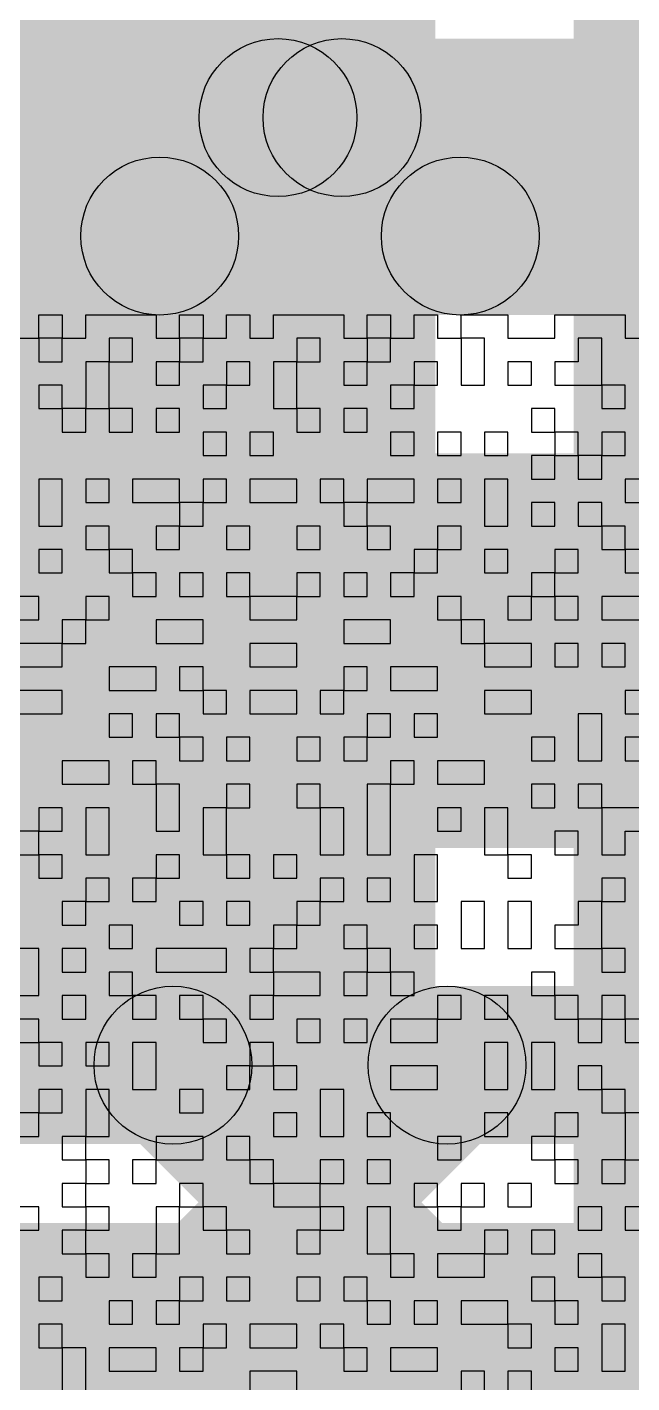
# Model space of a CAD drawing. Header units: millimetres. Extents: x 3.07 to 5.81, y 1.29 to 3.84.
# Drawn here: x 4.3273 to 4.358, y 1.7869 to 1.8556 of the extents above; entities that cross this region are included whole.
import ezdxf

# ---------------------------------------------------------------- set-up
doc = ezdxf.new("R2010")
doc.units = ezdxf.units.MM
doc.header["$MEASUREMENT"] = 0
for name, color, linetype in [('BottomLayer', 5, 'Continuous'), ('TopLayer', 1, 'Continuous'), ('TopOverlay', 2, 'Continuous')]:
    doc.layers.add(name, color=color, linetype=linetype)

msp = doc.modelspace()

# ---------------------------------------------------------------- hatches: boundary and pattern name
at = {"layer": 'BottomLayer'}
for points in [[(4.355, 1.742), (4.408, 1.742), (4.408, 3.229), (4.355, 3.229)], [(4.283, 1.803), (4.348, 1.803), (4.348, 3.181), (4.283, 3.181)], [(3.761, 1.742), (4.404, 1.742), (4.404, 1.795), (3.761, 1.795)]]:
    msp.add_hatch(color=5, dxfattribs=at).paths.add_polyline_path(points)
at = {"layer": 'TopLayer'}
for points in [[(4.22, 1.847), (4.22, 1.855), (4.369, 1.855), (4.369, 1.847)], [(4.336845, 1.842172), (4.331188, 1.847828), (4.337188, 1.853828), (4.342845, 1.848172)], [(4.340429, 1.848172), (4.346086, 1.853828), (4.352086, 1.847828), (4.346429, 1.842172)], [(4.253, 1.841), (4.253, 1.849), (4.794, 1.849), (4.794, 1.841)], [(4.253, 1.814), (4.253, 1.834), (4.795, 1.834), (4.795, 1.814)], [(4.253, 1.799), (4.253, 1.807), (4.795, 1.807), (4.795, 1.799)], [(4.241828, 1.690586), (4.236172, 1.696243), (4.345757, 1.805828), (4.351414, 1.800172)], [(4.241828, 1.662302), (4.236172, 1.667959), (4.374041, 1.805828), (4.379698, 1.800172)], [(4.303576, 1.800172), (4.309233, 1.805828), (4.739233, 1.375828), (4.733576, 1.370172)], [(4.33186, 1.800172), (4.337517, 1.805828), (4.767517, 1.375828), (4.76186, 1.370172)]]:
    msp.add_hatch(color=1, dxfattribs=at).paths.add_polyline_path(points)
h = msp.add_hatch(color=1, dxfattribs=at)
edge = h.paths.add_edge_path()
edge.add_arc((4.340017, 1.851), 0.004, 0, 360)
h = msp.add_hatch(color=1, dxfattribs=at)
edge = h.paths.add_edge_path()
edge.add_arc((4.343257, 1.851), 0.004, 0, 360)
h = msp.add_hatch(color=1, dxfattribs=at)
edge = h.paths.add_edge_path()
edge.add_arc((4.334017, 1.845), 0.004, 0, 360)
h = msp.add_hatch(color=1, dxfattribs=at)
edge = h.paths.add_edge_path()
edge.add_arc((4.349257, 1.845), 0.004, 0, 360)
h = msp.add_hatch(color=1, dxfattribs=at)
edge = h.paths.add_edge_path()
edge.add_arc((4.334689, 1.803), 0.004, 0, 360)
h = msp.add_hatch(color=1, dxfattribs=at)
edge = h.paths.add_edge_path()
edge.add_arc((4.348585, 1.803), 0.004, 0, 360)

# ---------------------------------------------------------------- linework, layer by layer
for centre in [(4.340017, 1.851), (4.343257, 1.851), (4.334017, 1.845), (4.349257, 1.845), (4.334689, 1.803), (4.348585, 1.803)]:
    msp.add_circle(centre, 0.004, dxfattribs=at)
at = {"layer": 'TopOverlay'}
for p, q in [((4.327889, 1.839824), (4.327889, 1.841014)), ((4.327889, 1.841014), (4.329078, 1.841014)), ((4.329078, 1.841014), (4.329078, 1.839824)), ((4.330267, 1.839824), (4.330267, 1.841014)), ((4.330267, 1.841014), (4.333835, 1.841014)), ((4.333835, 1.841014), (4.333835, 1.839824)), ((4.335024, 1.839824), (4.335024, 1.841014)), ((4.335024, 1.841014), (4.336214, 1.841014)), ((4.336214, 1.841014), (4.336214, 1.839824)), ((4.337403, 1.839824), (4.337403, 1.841014)), ((4.337403, 1.841014), (4.338592, 1.841014)), ((4.338592, 1.841014), (4.338592, 1.839824)), ((4.339781, 1.839824), (4.339781, 1.841014)), ((4.339781, 1.841014), (4.343349, 1.841014)), ((4.343349, 1.841014), (4.343349, 1.839824)), ((4.344538, 1.839824), (4.344538, 1.841014)), ((4.344538, 1.841014), (4.345728, 1.841014)), ((4.345728, 1.841014), (4.345728, 1.839824)), ((4.346917, 1.839824), (4.346917, 1.841014)), ((4.346917, 1.841014), (4.348106, 1.841014)), ((4.348106, 1.841014), (4.348106, 1.839824)), ((4.349296, 1.839824), (4.349296, 1.841014)), ((4.349296, 1.841014), (4.351674, 1.841014)), ((4.351674, 1.841014), (4.351674, 1.839824)), ((4.354052, 1.839824), (4.354052, 1.841014)), ((4.354052, 1.841014), (4.35762, 1.841014)), ((4.35762, 1.841014), (4.35762, 1.839824)), ((4.3267, 1.839824), (4.327889, 1.839824)), ((4.327889, 1.839824), (4.327889, 1.838635)), ((4.329078, 1.839824), (4.327889, 1.839824)), ((4.329078, 1.838635), (4.329078, 1.839824)), ((4.329078, 1.839824), (4.330267, 1.839824)), ((4.332646, 1.839824), (4.331457, 1.839824)), ((4.331457, 1.839824), (4.331457, 1.838635)), ((4.332646, 1.838635), (4.332646, 1.839824)), ((4.333835, 1.839824), (4.335024, 1.839824)), ((4.335024, 1.839824), (4.335024, 1.838635)), ((4.336214, 1.839824), (4.335024, 1.839824)), ((4.336214, 1.838635), (4.336214, 1.839824)), ((4.336214, 1.839824), (4.337403, 1.839824)), ((4.338592, 1.839824), (4.339781, 1.839824)), ((4.34216, 1.839824), (4.340971, 1.839824)), ((4.340971, 1.839824), (4.340971, 1.838635)), ((4.34216, 1.838635), (4.34216, 1.839824)), ((4.343349, 1.839824), (4.344538, 1.839824)), ((4.344538, 1.839824), (4.344538, 1.838635)), ((4.345728, 1.839824), (4.344538, 1.839824)), ((4.345728, 1.838635), (4.345728, 1.839824)), ((4.345728, 1.839824), (4.346917, 1.839824)), ((4.348106, 1.839824), (4.349296, 1.839824)), ((4.349296, 1.839824), (4.349296, 1.838635)), ((4.350485, 1.839824), (4.349296, 1.839824)), ((4.350485, 1.838635), (4.350485, 1.839824)), ((4.351674, 1.839824), (4.354052, 1.839824)), ((4.356431, 1.839824), (4.355242, 1.839824)), ((4.355242, 1.839824), (4.355242, 1.838635)), ((4.356431, 1.838635), (4.356431, 1.839824)), ((4.35762, 1.839824), (4.359999, 1.839824)), ((4.327889, 1.838635), (4.329078, 1.838635)), ((4.331457, 1.838635), (4.330267, 1.838635)), ((4.330267, 1.838635), (4.330267, 1.837446)), ((4.331457, 1.838635), (4.332646, 1.838635)), ((4.331457, 1.837446), (4.331457, 1.838635)), ((4.335024, 1.838635), (4.333835, 1.838635)), ((4.333835, 1.838635), (4.333835, 1.837446)), ((4.335024, 1.838635), (4.336214, 1.838635)), ((4.335024, 1.837446), (4.335024, 1.838635)), ((4.338592, 1.838635), (4.337403, 1.838635)), ((4.337403, 1.838635), (4.337403, 1.837446)), ((4.338592, 1.837446), (4.338592, 1.838635)), ((4.340971, 1.838635), (4.339781, 1.838635)), ((4.339781, 1.838635), (4.339781, 1.837446)), ((4.340971, 1.838635), (4.34216, 1.838635)), ((4.340971, 1.837446), (4.340971, 1.838635)), ((4.344538, 1.838635), (4.343349, 1.838635)), ((4.343349, 1.838635), (4.343349, 1.837446)), ((4.344538, 1.838635), (4.345728, 1.838635)), ((4.344538, 1.837446), (4.344538, 1.838635)), ((4.348106, 1.838635), (4.346917, 1.838635)), ((4.346917, 1.838635), (4.346917, 1.837446)), ((4.348106, 1.837446), (4.348106, 1.838635)), ((4.349296, 1.838635), (4.349296, 1.837446)), ((4.350485, 1.837446), (4.350485, 1.838635)), ((4.352863, 1.838635), (4.351674, 1.838635)), ((4.351674, 1.838635), (4.351674, 1.837446)), ((4.352863, 1.837446), (4.352863, 1.838635)), ((4.355242, 1.838635), (4.354052, 1.838635)), ((4.354052, 1.838635), (4.354052, 1.837446)), ((4.356431, 1.837446), (4.356431, 1.838635)), ((4.329078, 1.837446), (4.327889, 1.837446)), ((4.327889, 1.837446), (4.327889, 1.836256)), ((4.329078, 1.836256), (4.329078, 1.837446)), ((4.330267, 1.837446), (4.330267, 1.836256)), ((4.331457, 1.836256), (4.331457, 1.837446)), ((4.333835, 1.837446), (4.335024, 1.837446)), ((4.337403, 1.837446), (4.336214, 1.837446)), ((4.336214, 1.837446), (4.336214, 1.836256)), ((4.337403, 1.837446), (4.338592, 1.837446)), ((4.337403, 1.836256), (4.337403, 1.837446)), ((4.339781, 1.837446), (4.339781, 1.836256)), ((4.340971, 1.836256), (4.340971, 1.837446)), ((4.343349, 1.837446), (4.344538, 1.837446)), ((4.346917, 1.837446), (4.345728, 1.837446)), ((4.345728, 1.837446), (4.345728, 1.836256)), ((4.346917, 1.837446), (4.348106, 1.837446)), ((4.346917, 1.836256), (4.346917, 1.837446)), ((4.349296, 1.837446), (4.350485, 1.837446)), ((4.351674, 1.837446), (4.352863, 1.837446)), ((4.354052, 1.837446), (4.356431, 1.837446)), ((4.356431, 1.837446), (4.356431, 1.836256)), ((4.35762, 1.837446), (4.356431, 1.837446)), ((4.35762, 1.836256), (4.35762, 1.837446)), ((4.327889, 1.836256), (4.329078, 1.836256)), ((4.329078, 1.836256), (4.329078, 1.835067)), ((4.330267, 1.836256), (4.329078, 1.836256)), ((4.330267, 1.836256), (4.331457, 1.836256)), ((4.330267, 1.835067), (4.330267, 1.836256)), ((4.331457, 1.836256), (4.331457, 1.835067)), ((4.332646, 1.836256), (4.331457, 1.836256)), ((4.332646, 1.835067), (4.332646, 1.836256)), ((4.335024, 1.836256), (4.333835, 1.836256)), ((4.333835, 1.836256), (4.333835, 1.835067)), ((4.335024, 1.835067), (4.335024, 1.836256)), ((4.336214, 1.836256), (4.337403, 1.836256)), ((4.339781, 1.836256), (4.340971, 1.836256)), ((4.340971, 1.836256), (4.340971, 1.835067)), ((4.34216, 1.836256), (4.340971, 1.836256)), ((4.34216, 1.835067), (4.34216, 1.836256)), ((4.344538, 1.836256), (4.343349, 1.836256)), ((4.343349, 1.836256), (4.343349, 1.835067)), ((4.344538, 1.835067), (4.344538, 1.836256)), ((4.345728, 1.836256), (4.346917, 1.836256)), ((4.354052, 1.836256), (4.352863, 1.836256)), ((4.352863, 1.836256), (4.352863, 1.835067)), ((4.354052, 1.835067), (4.354052, 1.836256)), ((4.356431, 1.836256), (4.35762, 1.836256)), ((4.329078, 1.835067), (4.330267, 1.835067)), ((4.331457, 1.835067), (4.332646, 1.835067)), ((4.333835, 1.835067), (4.335024, 1.835067)), ((4.337403, 1.835067), (4.336214, 1.835067)), ((4.336214, 1.835067), (4.336214, 1.833878)), ((4.337403, 1.833878), (4.337403, 1.835067)), ((4.339781, 1.835067), (4.338592, 1.835067)), ((4.338592, 1.835067), (4.338592, 1.833878)), ((4.339781, 1.833878), (4.339781, 1.835067)), ((4.340971, 1.835067), (4.34216, 1.835067)), ((4.343349, 1.835067), (4.344538, 1.835067)), ((4.346917, 1.835067), (4.345728, 1.835067)), ((4.345728, 1.835067), (4.345728, 1.833878)), ((4.346917, 1.833878), (4.346917, 1.835067)), ((4.349296, 1.835067), (4.348106, 1.835067)), ((4.348106, 1.835067), (4.348106, 1.833878)), ((4.349296, 1.833878), (4.349296, 1.835067)), ((4.351674, 1.835067), (4.350485, 1.835067)), ((4.350485, 1.835067), (4.350485, 1.833878)), ((4.351674, 1.833878), (4.351674, 1.835067)), ((4.352863, 1.835067), (4.354052, 1.835067)), ((4.354052, 1.835067), (4.354052, 1.833878)), ((4.355242, 1.835067), (4.354052, 1.835067)), ((4.355242, 1.833878), (4.355242, 1.835067)), ((4.35762, 1.835067), (4.356431, 1.835067)), ((4.356431, 1.835067), (4.356431, 1.833878)), ((4.35762, 1.833878), (4.35762, 1.835067)), ((4.336214, 1.833878), (4.337403, 1.833878)), ((4.338592, 1.833878), (4.339781, 1.833878)), ((4.345728, 1.833878), (4.346917, 1.833878)), ((4.348106, 1.833878), (4.349296, 1.833878)), ((4.350485, 1.833878), (4.351674, 1.833878)), ((4.354052, 1.833878), (4.352863, 1.833878)), ((4.352863, 1.833878), (4.352863, 1.832689)), ((4.354052, 1.833878), (4.355242, 1.833878)), ((4.354052, 1.832689), (4.354052, 1.833878)), ((4.355242, 1.833878), (4.355242, 1.832689)), ((4.356431, 1.833878), (4.355242, 1.833878)), ((4.356431, 1.833878), (4.35762, 1.833878)), ((4.356431, 1.832689), (4.356431, 1.833878)), ((4.329078, 1.832689), (4.327889, 1.832689)), ((4.327889, 1.832689), (4.327889, 1.831499)), ((4.329078, 1.831499), (4.329078, 1.832689)), ((4.331457, 1.832689), (4.330267, 1.832689)), ((4.330267, 1.832689), (4.330267, 1.831499)), ((4.331457, 1.831499), (4.331457, 1.832689)), ((4.335024, 1.832689), (4.332646, 1.832689)), ((4.332646, 1.832689), (4.332646, 1.831499)), ((4.335024, 1.831499), (4.335024, 1.832689)), ((4.337403, 1.832689), (4.336214, 1.832689)), ((4.336214, 1.832689), (4.336214, 1.831499)), ((4.337403, 1.831499), (4.337403, 1.832689)), ((4.340971, 1.832689), (4.338592, 1.832689)), ((4.338592, 1.832689), (4.338592, 1.831499)), ((4.340971, 1.831499), (4.340971, 1.832689)), ((4.343349, 1.832689), (4.34216, 1.832689)), ((4.34216, 1.832689), (4.34216, 1.831499)), ((4.343349, 1.831499), (4.343349, 1.832689)), ((4.346917, 1.832689), (4.344538, 1.832689)), ((4.344538, 1.832689), (4.344538, 1.831499)), ((4.346917, 1.831499), (4.346917, 1.832689)), ((4.349296, 1.832689), (4.348106, 1.832689)), ((4.348106, 1.832689), (4.348106, 1.831499)), ((4.349296, 1.831499), (4.349296, 1.832689)), ((4.351674, 1.832689), (4.350485, 1.832689)), ((4.350485, 1.832689), (4.350485, 1.831499)), ((4.351674, 1.831499), (4.351674, 1.832689)), ((4.352863, 1.832689), (4.354052, 1.832689)), ((4.355242, 1.832689), (4.356431, 1.832689)), ((4.358809, 1.832689), (4.35762, 1.832689)), ((4.35762, 1.832689), (4.35762, 1.831499)), ((4.327889, 1.831499), (4.327889, 1.83031)), ((4.329078, 1.83031), (4.329078, 1.831499)), ((4.330267, 1.831499), (4.331457, 1.831499)), ((4.332646, 1.831499), (4.335024, 1.831499)), ((4.335024, 1.831499), (4.335024, 1.83031)), ((4.336214, 1.831499), (4.335024, 1.831499)), ((4.336214, 1.831499), (4.337403, 1.831499)), ((4.336214, 1.83031), (4.336214, 1.831499)), ((4.338592, 1.831499), (4.340971, 1.831499)), ((4.34216, 1.831499), (4.343349, 1.831499)), ((4.343349, 1.831499), (4.343349, 1.83031)), ((4.344538, 1.831499), (4.343349, 1.831499)), ((4.344538, 1.831499), (4.346917, 1.831499)), ((4.344538, 1.83031), (4.344538, 1.831499)), ((4.348106, 1.831499), (4.349296, 1.831499)), ((4.350485, 1.831499), (4.350485, 1.83031)), ((4.351674, 1.83031), (4.351674, 1.831499)), ((4.354052, 1.831499), (4.352863, 1.831499)), ((4.352863, 1.831499), (4.352863, 1.83031)), ((4.354052, 1.83031), (4.354052, 1.831499)), ((4.356431, 1.831499), (4.355242, 1.831499)), ((4.355242, 1.831499), (4.355242, 1.83031)), ((4.356431, 1.83031), (4.356431, 1.831499)), ((4.35762, 1.831499), (4.358809, 1.831499)), ((4.327889, 1.83031), (4.329078, 1.83031)), ((4.331457, 1.83031), (4.330267, 1.83031)), ((4.330267, 1.83031), (4.330267, 1.829121)), ((4.331457, 1.829121), (4.331457, 1.83031)), ((4.335024, 1.83031), (4.333835, 1.83031)), ((4.333835, 1.83031), (4.333835, 1.829121)), ((4.335024, 1.83031), (4.336214, 1.83031)), ((4.335024, 1.829121), (4.335024, 1.83031)), ((4.338592, 1.83031), (4.337403, 1.83031)), ((4.337403, 1.83031), (4.337403, 1.829121)), ((4.338592, 1.829121), (4.338592, 1.83031)), ((4.34216, 1.83031), (4.340971, 1.83031)), ((4.340971, 1.83031), (4.340971, 1.829121)), ((4.34216, 1.829121), (4.34216, 1.83031)), ((4.343349, 1.83031), (4.344538, 1.83031)), ((4.344538, 1.83031), (4.344538, 1.829121)), ((4.345728, 1.83031), (4.344538, 1.83031)), ((4.345728, 1.829121), (4.345728, 1.83031)), ((4.349296, 1.83031), (4.348106, 1.83031)), ((4.348106, 1.83031), (4.348106, 1.829121)), ((4.349296, 1.829121), (4.349296, 1.83031)), ((4.350485, 1.83031), (4.351674, 1.83031)), ((4.352863, 1.83031), (4.354052, 1.83031)), ((4.355242, 1.83031), (4.356431, 1.83031)), ((4.356431, 1.83031), (4.356431, 1.829121)), ((4.35762, 1.83031), (4.356431, 1.83031)), ((4.35762, 1.829121), (4.35762, 1.83031)), ((4.329078, 1.829121), (4.327889, 1.829121)), ((4.327889, 1.829121), (4.327889, 1.827932)), ((4.329078, 1.827932), (4.329078, 1.829121)), ((4.330267, 1.829121), (4.331457, 1.829121)), ((4.331457, 1.829121), (4.331457, 1.827932)), ((4.332646, 1.829121), (4.331457, 1.829121)), ((4.332646, 1.827932), (4.332646, 1.829121)), ((4.333835, 1.829121), (4.335024, 1.829121)), ((4.337403, 1.829121), (4.338592, 1.829121)), ((4.340971, 1.829121), (4.34216, 1.829121)), ((4.344538, 1.829121), (4.345728, 1.829121)), ((4.348106, 1.829121), (4.346917, 1.829121)), ((4.346917, 1.829121), (4.346917, 1.827932)), ((4.348106, 1.829121), (4.349296, 1.829121)), ((4.348106, 1.827932), (4.348106, 1.829121)), ((4.351674, 1.829121), (4.350485, 1.829121)), ((4.350485, 1.829121), (4.350485, 1.827932)), ((4.351674, 1.827932), (4.351674, 1.829121)), ((4.355242, 1.829121), (4.354052, 1.829121)), ((4.354052, 1.829121), (4.354052, 1.827932)), ((4.355242, 1.827932), (4.355242, 1.829121)), ((4.356431, 1.829121), (4.35762, 1.829121)), ((4.35762, 1.829121), (4.35762, 1.827932)), ((4.358809, 1.829121), (4.35762, 1.829121)), ((4.327889, 1.827932), (4.329078, 1.827932)), ((4.331457, 1.827932), (4.332646, 1.827932)), ((4.332646, 1.827932), (4.332646, 1.826742)), ((4.333835, 1.827932), (4.332646, 1.827932)), ((4.333835, 1.826742), (4.333835, 1.827932)), ((4.336214, 1.827932), (4.335024, 1.827932)), ((4.335024, 1.827932), (4.335024, 1.826742)), ((4.336214, 1.826742), (4.336214, 1.827932)), ((4.338592, 1.827932), (4.337403, 1.827932)), ((4.337403, 1.827932), (4.337403, 1.826742)), ((4.338592, 1.826742), (4.338592, 1.827932)), ((4.34216, 1.827932), (4.340971, 1.827932)), ((4.340971, 1.827932), (4.340971, 1.826742)), ((4.34216, 1.826742), (4.34216, 1.827932)), ((4.344538, 1.827932), (4.343349, 1.827932)), ((4.343349, 1.827932), (4.343349, 1.826742)), ((4.344538, 1.826742), (4.344538, 1.827932)), ((4.346917, 1.827932), (4.345728, 1.827932)), ((4.345728, 1.827932), (4.345728, 1.826742)), ((4.346917, 1.827932), (4.348106, 1.827932)), ((4.346917, 1.826742), (4.346917, 1.827932)), ((4.350485, 1.827932), (4.351674, 1.827932)), ((4.354052, 1.827932), (4.352863, 1.827932)), ((4.352863, 1.827932), (4.352863, 1.826742)), ((4.354052, 1.827932), (4.355242, 1.827932)), ((4.354052, 1.826742), (4.354052, 1.827932)), ((4.35762, 1.827932), (4.358809, 1.827932)), ((4.327889, 1.826742), (4.3267, 1.826742)), ((4.327889, 1.825553), (4.327889, 1.826742)), ((4.331457, 1.826742), (4.330267, 1.826742)), ((4.330267, 1.826742), (4.330267, 1.825553)), ((4.331457, 1.825553), (4.331457, 1.826742)), ((4.332646, 1.826742), (4.333835, 1.826742)), ((4.335024, 1.826742), (4.336214, 1.826742)), ((4.337403, 1.826742), (4.338592, 1.826742)), ((4.338592, 1.826742), (4.338592, 1.825553)), ((4.340971, 1.826742), (4.338592, 1.826742)), ((4.340971, 1.826742), (4.34216, 1.826742)), ((4.340971, 1.825553), (4.340971, 1.826742)), ((4.343349, 1.826742), (4.344538, 1.826742)), ((4.345728, 1.826742), (4.346917, 1.826742)), ((4.349296, 1.826742), (4.348106, 1.826742)), ((4.348106, 1.826742), (4.348106, 1.825553)), ((4.349296, 1.825553), (4.349296, 1.826742)), ((4.352863, 1.826742), (4.351674, 1.826742)), ((4.351674, 1.826742), (4.351674, 1.825553)), ((4.352863, 1.826742), (4.354052, 1.826742)), ((4.352863, 1.825553), (4.352863, 1.826742)), ((4.354052, 1.826742), (4.354052, 1.825553)), ((4.355242, 1.826742), (4.354052, 1.826742)), ((4.355242, 1.825553), (4.355242, 1.826742)), ((4.358809, 1.826742), (4.356431, 1.826742)), ((4.356431, 1.826742), (4.356431, 1.825553)), ((4.3267, 1.825553), (4.327889, 1.825553)), ((4.330267, 1.825553), (4.329078, 1.825553)), ((4.329078, 1.825553), (4.329078, 1.824364)), ((4.330267, 1.825553), (4.331457, 1.825553)), ((4.330267, 1.824364), (4.330267, 1.825553)), ((4.336214, 1.825553), (4.333835, 1.825553)), ((4.333835, 1.825553), (4.333835, 1.824364)), ((4.336214, 1.824364), (4.336214, 1.825553)), ((4.338592, 1.825553), (4.340971, 1.825553)), ((4.345728, 1.825553), (4.343349, 1.825553)), ((4.343349, 1.825553), (4.343349, 1.824364)), ((4.345728, 1.824364), (4.345728, 1.825553)), ((4.348106, 1.825553), (4.349296, 1.825553)), ((4.349296, 1.825553), (4.349296, 1.824364)), ((4.350485, 1.825553), (4.349296, 1.825553)), ((4.350485, 1.824364), (4.350485, 1.825553)), ((4.351674, 1.825553), (4.352863, 1.825553)), ((4.354052, 1.825553), (4.355242, 1.825553)), ((4.356431, 1.825553), (4.358809, 1.825553)), ((4.329078, 1.824364), (4.3267, 1.824364)), ((4.329078, 1.824364), (4.330267, 1.824364)), ((4.329078, 1.823175), (4.329078, 1.824364)), ((4.333835, 1.824364), (4.336214, 1.824364)), ((4.340971, 1.824364), (4.338592, 1.824364)), ((4.338592, 1.824364), (4.338592, 1.823175)), ((4.340971, 1.823175), (4.340971, 1.824364)), ((4.343349, 1.824364), (4.345728, 1.824364)), ((4.349296, 1.824364), (4.350485, 1.824364)), ((4.350485, 1.824364), (4.350485, 1.823175)), ((4.352863, 1.824364), (4.350485, 1.824364)), ((4.352863, 1.823175), (4.352863, 1.824364)), ((4.355242, 1.824364), (4.354052, 1.824364)), ((4.354052, 1.824364), (4.354052, 1.823175)), ((4.355242, 1.823175), (4.355242, 1.824364)), ((4.35762, 1.824364), (4.356431, 1.824364)), ((4.356431, 1.824364), (4.356431, 1.823175)), ((4.35762, 1.823175), (4.35762, 1.824364)), ((4.3267, 1.823175), (4.329078, 1.823175)), ((4.333835, 1.823175), (4.331457, 1.823175)), ((4.331457, 1.823175), (4.331457, 1.821985)), ((4.333835, 1.821985), (4.333835, 1.823175)), ((4.336214, 1.823175), (4.335024, 1.823175)), ((4.335024, 1.823175), (4.335024, 1.821985)), ((4.336214, 1.821985), (4.336214, 1.823175)), ((4.338592, 1.823175), (4.340971, 1.823175)), ((4.344538, 1.823175), (4.343349, 1.823175)), ((4.343349, 1.823175), (4.343349, 1.821985)), ((4.344538, 1.821985), (4.344538, 1.823175)), ((4.348106, 1.823175), (4.345728, 1.823175)), ((4.345728, 1.823175), (4.345728, 1.821985)), ((4.348106, 1.821985), (4.348106, 1.823175)), ((4.350485, 1.823175), (4.352863, 1.823175)), ((4.354052, 1.823175), (4.355242, 1.823175)), ((4.356431, 1.823175), (4.35762, 1.823175)), ((4.329078, 1.821985), (4.3267, 1.821985)), ((4.329078, 1.820796), (4.329078, 1.821985)), ((4.331457, 1.821985), (4.333835, 1.821985)), ((4.335024, 1.821985), (4.336214, 1.821985)), ((4.336214, 1.821985), (4.336214, 1.820796)), ((4.337403, 1.821985), (4.336214, 1.821985)), ((4.337403, 1.820796), (4.337403, 1.821985)), ((4.340971, 1.821985), (4.338592, 1.821985)), ((4.338592, 1.821985), (4.338592, 1.820796)), ((4.340971, 1.820796), (4.340971, 1.821985)), ((4.343349, 1.821985), (4.34216, 1.821985)), ((4.34216, 1.821985), (4.34216, 1.820796)), ((4.343349, 1.821985), (4.344538, 1.821985)), ((4.343349, 1.820796), (4.343349, 1.821985)), ((4.345728, 1.821985), (4.348106, 1.821985)), ((4.352863, 1.821985), (4.350485, 1.821985)), ((4.350485, 1.821985), (4.350485, 1.820796)), ((4.352863, 1.820796), (4.352863, 1.821985)), ((4.358809, 1.821985), (4.35762, 1.821985)), ((4.35762, 1.821985), (4.35762, 1.820796)), ((4.3267, 1.820796), (4.329078, 1.820796)), ((4.332646, 1.820796), (4.331457, 1.820796)), ((4.331457, 1.820796), (4.331457, 1.819607)), ((4.332646, 1.819607), (4.332646, 1.820796)), ((4.335024, 1.820796), (4.333835, 1.820796)), ((4.333835, 1.820796), (4.333835, 1.819607)), ((4.335024, 1.819607), (4.335024, 1.820796)), ((4.336214, 1.820796), (4.337403, 1.820796)), ((4.338592, 1.820796), (4.340971, 1.820796)), ((4.34216, 1.820796), (4.343349, 1.820796)), ((4.345728, 1.820796), (4.344538, 1.820796)), ((4.344538, 1.820796), (4.344538, 1.819607)), ((4.345728, 1.819607), (4.345728, 1.820796)), ((4.348106, 1.820796), (4.346917, 1.820796)), ((4.346917, 1.820796), (4.346917, 1.819607)), ((4.348106, 1.819607), (4.348106, 1.820796)), ((4.350485, 1.820796), (4.352863, 1.820796)), ((4.356431, 1.820796), (4.355242, 1.820796)), ((4.355242, 1.820796), (4.355242, 1.819607)), ((4.356431, 1.819607), (4.356431, 1.820796)), ((4.35762, 1.820796), (4.358809, 1.820796)), ((4.331457, 1.819607), (4.332646, 1.819607)), ((4.333835, 1.819607), (4.335024, 1.819607)), ((4.335024, 1.819607), (4.335024, 1.818418)), ((4.336214, 1.819607), (4.335024, 1.819607)), ((4.336214, 1.818418), (4.336214, 1.819607)), ((4.338592, 1.819607), (4.337403, 1.819607)), ((4.337403, 1.819607), (4.337403, 1.818418)), ((4.338592, 1.818418), (4.338592, 1.819607)), ((4.34216, 1.819607), (4.340971, 1.819607)), ((4.340971, 1.819607), (4.340971, 1.818418)), ((4.34216, 1.818418), (4.34216, 1.819607)), ((4.344538, 1.819607), (4.343349, 1.819607)), ((4.343349, 1.819607), (4.343349, 1.818418)), ((4.344538, 1.819607), (4.345728, 1.819607)), ((4.344538, 1.818418), (4.344538, 1.819607)), ((4.346917, 1.819607), (4.348106, 1.819607)), ((4.354052, 1.819607), (4.352863, 1.819607)), ((4.352863, 1.819607), (4.352863, 1.818418)), ((4.354052, 1.818418), (4.354052, 1.819607)), ((4.355242, 1.819607), (4.355242, 1.818418)), ((4.356431, 1.818418), (4.356431, 1.819607)), ((4.358809, 1.819607), (4.35762, 1.819607)), ((4.35762, 1.819607), (4.35762, 1.818418)), ((4.331457, 1.818418), (4.329078, 1.818418)), ((4.329078, 1.818418), (4.329078, 1.817228)), ((4.331457, 1.817228), (4.331457, 1.818418)), ((4.333835, 1.818418), (4.332646, 1.818418)), ((4.332646, 1.818418), (4.332646, 1.817228)), ((4.333835, 1.817228), (4.333835, 1.818418)), ((4.335024, 1.818418), (4.336214, 1.818418)), ((4.337403, 1.818418), (4.338592, 1.818418)), ((4.340971, 1.818418), (4.34216, 1.818418)), ((4.343349, 1.818418), (4.344538, 1.818418)), ((4.346917, 1.818418), (4.345728, 1.818418)), ((4.345728, 1.818418), (4.345728, 1.817228)), ((4.346917, 1.817228), (4.346917, 1.818418)), ((4.350485, 1.818418), (4.348106, 1.818418)), ((4.348106, 1.818418), (4.348106, 1.817228)), ((4.350485, 1.817228), (4.350485, 1.818418)), ((4.352863, 1.818418), (4.354052, 1.818418)), ((4.355242, 1.818418), (4.356431, 1.818418)), ((4.35762, 1.818418), (4.358809, 1.818418)), ((4.329078, 1.817228), (4.331457, 1.817228)), ((4.332646, 1.817228), (4.333835, 1.817228)), ((4.333835, 1.817228), (4.333835, 1.816039)), ((4.335024, 1.817228), (4.333835, 1.817228)), ((4.335024, 1.816039), (4.335024, 1.817228)), ((4.338592, 1.817228), (4.337403, 1.817228)), ((4.337403, 1.817228), (4.337403, 1.816039)), ((4.338592, 1.816039), (4.338592, 1.817228)), ((4.34216, 1.817228), (4.340971, 1.817228)), ((4.340971, 1.817228), (4.340971, 1.816039)), ((4.34216, 1.816039), (4.34216, 1.817228)), ((4.345728, 1.817228), (4.344538, 1.817228)), ((4.344538, 1.817228), (4.344538, 1.816039)), ((4.345728, 1.817228), (4.346917, 1.817228)), ((4.345728, 1.816039), (4.345728, 1.817228)), ((4.348106, 1.817228), (4.350485, 1.817228)), ((4.354052, 1.817228), (4.352863, 1.817228)), ((4.352863, 1.817228), (4.352863, 1.816039)), ((4.354052, 1.816039), (4.354052, 1.817228)), ((4.356431, 1.817228), (4.355242, 1.817228)), ((4.355242, 1.817228), (4.355242, 1.816039)), ((4.356431, 1.816039), (4.356431, 1.817228)), ((4.329078, 1.816039), (4.327889, 1.816039)), ((4.327889, 1.816039), (4.327889, 1.81485)), ((4.329078, 1.81485), (4.329078, 1.816039)), ((4.331457, 1.816039), (4.330267, 1.816039)), ((4.330267, 1.816039), (4.330267, 1.81485)), ((4.331457, 1.81485), (4.331457, 1.816039)), ((4.333835, 1.816039), (4.333835, 1.81485)), ((4.335024, 1.81485), (4.335024, 1.816039)), ((4.337403, 1.816039), (4.336214, 1.816039)), ((4.336214, 1.816039), (4.336214, 1.81485)), ((4.337403, 1.816039), (4.338592, 1.816039)), ((4.337403, 1.81485), (4.337403, 1.816039)), ((4.340971, 1.816039), (4.34216, 1.816039)), ((4.34216, 1.816039), (4.34216, 1.81485)), ((4.343349, 1.816039), (4.34216, 1.816039)), ((4.343349, 1.81485), (4.343349, 1.816039)), ((4.344538, 1.816039), (4.344538, 1.81485)), ((4.345728, 1.81485), (4.345728, 1.816039)), ((4.349296, 1.816039), (4.348106, 1.816039)), ((4.348106, 1.816039), (4.348106, 1.81485)), ((4.349296, 1.81485), (4.349296, 1.816039)), ((4.351674, 1.816039), (4.350485, 1.816039)), ((4.350485, 1.816039), (4.350485, 1.81485)), ((4.351674, 1.81485), (4.351674, 1.816039)), ((4.352863, 1.816039), (4.354052, 1.816039)), ((4.355242, 1.816039), (4.356431, 1.816039)), ((4.356431, 1.816039), (4.356431, 1.81485)), ((4.358809, 1.816039), (4.356431, 1.816039)), ((4.327889, 1.81485), (4.3267, 1.81485)), ((4.327889, 1.81485), (4.329078, 1.81485)), ((4.327889, 1.81366), (4.327889, 1.81485)), ((4.330267, 1.81485), (4.330267, 1.81366)), ((4.331457, 1.81366), (4.331457, 1.81485)), ((4.333835, 1.81485), (4.335024, 1.81485)), ((4.336214, 1.81485), (4.336214, 1.81366)), ((4.337403, 1.81366), (4.337403, 1.81485)), ((4.34216, 1.81485), (4.34216, 1.81366)), ((4.343349, 1.81366), (4.343349, 1.81485)), ((4.344538, 1.81485), (4.344538, 1.81366)), ((4.345728, 1.81366), (4.345728, 1.81485)), ((4.348106, 1.81485), (4.349296, 1.81485)), ((4.350485, 1.81485), (4.350485, 1.81366)), ((4.351674, 1.81366), (4.351674, 1.81485)), ((4.355242, 1.81485), (4.354052, 1.81485)), ((4.354052, 1.81485), (4.354052, 1.81366)), ((4.355242, 1.81366), (4.355242, 1.81485)), ((4.356431, 1.81485), (4.356431, 1.81366)), ((4.35762, 1.81366), (4.35762, 1.81485)), ((4.35762, 1.81485), (4.358809, 1.81485)), ((4.3267, 1.81366), (4.327889, 1.81366)), ((4.327889, 1.81366), (4.327889, 1.812471)), ((4.329078, 1.81366), (4.327889, 1.81366)), ((4.329078, 1.812471), (4.329078, 1.81366)), ((4.330267, 1.81366), (4.331457, 1.81366)), ((4.335024, 1.81366), (4.333835, 1.81366)), ((4.333835, 1.81366), (4.333835, 1.812471)), ((4.335024, 1.812471), (4.335024, 1.81366)), ((4.336214, 1.81366), (4.337403, 1.81366)), ((4.337403, 1.81366), (4.337403, 1.812471)), ((4.338592, 1.81366), (4.337403, 1.81366)), ((4.338592, 1.812471), (4.338592, 1.81366)), ((4.340971, 1.81366), (4.339781, 1.81366)), ((4.339781, 1.81366), (4.339781, 1.812471)), ((4.340971, 1.812471), (4.340971, 1.81366)), ((4.34216, 1.81366), (4.343349, 1.81366)), ((4.344538, 1.81366), (4.345728, 1.81366)), ((4.348106, 1.81366), (4.346917, 1.81366)), ((4.346917, 1.81366), (4.346917, 1.812471)), ((4.348106, 1.812471), (4.348106, 1.81366)), ((4.350485, 1.81366), (4.351674, 1.81366)), ((4.351674, 1.81366), (4.351674, 1.812471)), ((4.352863, 1.81366), (4.351674, 1.81366)), ((4.352863, 1.812471), (4.352863, 1.81366)), ((4.354052, 1.81366), (4.355242, 1.81366)), ((4.356431, 1.81366), (4.35762, 1.81366)), ((4.327889, 1.812471), (4.329078, 1.812471)), ((4.331457, 1.812471), (4.330267, 1.812471)), ((4.330267, 1.812471), (4.330267, 1.811282)), ((4.331457, 1.811282), (4.331457, 1.812471)), ((4.333835, 1.812471), (4.332646, 1.812471)), ((4.332646, 1.812471), (4.332646, 1.811282)), ((4.333835, 1.812471), (4.335024, 1.812471)), ((4.333835, 1.811282), (4.333835, 1.812471)), ((4.337403, 1.812471), (4.338592, 1.812471)), ((4.339781, 1.812471), (4.340971, 1.812471)), ((4.343349, 1.812471), (4.34216, 1.812471)), ((4.34216, 1.812471), (4.34216, 1.811282)), ((4.343349, 1.811282), (4.343349, 1.812471)), ((4.345728, 1.812471), (4.344538, 1.812471)), ((4.344538, 1.812471), (4.344538, 1.811282)), ((4.345728, 1.811282), (4.345728, 1.812471)), ((4.346917, 1.812471), (4.346917, 1.811282)), ((4.348106, 1.811282), (4.348106, 1.812471)), ((4.351674, 1.812471), (4.352863, 1.812471)), ((4.35762, 1.812471), (4.356431, 1.812471)), ((4.356431, 1.812471), (4.356431, 1.811282)), ((4.35762, 1.811282), (4.35762, 1.812471)), ((4.330267, 1.811282), (4.329078, 1.811282)), ((4.329078, 1.811282), (4.329078, 1.810093)), ((4.330267, 1.811282), (4.331457, 1.811282)), ((4.330267, 1.810093), (4.330267, 1.811282)), ((4.332646, 1.811282), (4.333835, 1.811282)), ((4.336214, 1.811282), (4.335024, 1.811282)), ((4.335024, 1.811282), (4.335024, 1.810093)), ((4.336214, 1.810093), (4.336214, 1.811282)), ((4.338592, 1.811282), (4.337403, 1.811282)), ((4.337403, 1.811282), (4.337403, 1.810093)), ((4.338592, 1.810093), (4.338592, 1.811282)), ((4.34216, 1.811282), (4.340971, 1.811282)), ((4.340971, 1.811282), (4.340971, 1.810093)), ((4.34216, 1.811282), (4.343349, 1.811282)), ((4.34216, 1.810093), (4.34216, 1.811282)), ((4.344538, 1.811282), (4.345728, 1.811282)), ((4.346917, 1.811282), (4.348106, 1.811282)), ((4.350485, 1.811282), (4.349296, 1.811282)), ((4.349296, 1.811282), (4.349296, 1.810093)), ((4.350485, 1.810093), (4.350485, 1.811282)), ((4.352863, 1.811282), (4.351674, 1.811282)), ((4.351674, 1.811282), (4.351674, 1.810093)), ((4.352863, 1.810093), (4.352863, 1.811282)), ((4.356431, 1.811282), (4.355242, 1.811282)), ((4.355242, 1.811282), (4.355242, 1.810093)), ((4.356431, 1.811282), (4.35762, 1.811282)), ((4.356431, 1.810093), (4.356431, 1.811282)), ((4.329078, 1.810093), (4.330267, 1.810093)), ((4.332646, 1.810093), (4.331457, 1.810093)), ((4.331457, 1.810093), (4.331457, 1.808903)), ((4.332646, 1.808903), (4.332646, 1.810093)), ((4.335024, 1.810093), (4.336214, 1.810093)), ((4.337403, 1.810093), (4.338592, 1.810093)), ((4.340971, 1.810093), (4.339781, 1.810093)), ((4.339781, 1.810093), (4.339781, 1.808903)), ((4.340971, 1.810093), (4.34216, 1.810093)), ((4.340971, 1.808903), (4.340971, 1.810093)), ((4.344538, 1.810093), (4.343349, 1.810093)), ((4.343349, 1.810093), (4.343349, 1.808903)), ((4.344538, 1.808903), (4.344538, 1.810093)), ((4.348106, 1.810093), (4.346917, 1.810093)), ((4.346917, 1.810093), (4.346917, 1.808903)), ((4.348106, 1.808903), (4.348106, 1.810093)), ((4.349296, 1.810093), (4.349296, 1.808903)), ((4.350485, 1.808903), (4.350485, 1.810093)), ((4.351674, 1.810093), (4.351674, 1.808903)), ((4.352863, 1.808903), (4.352863, 1.810093)), ((4.355242, 1.810093), (4.354052, 1.810093)), ((4.354052, 1.810093), (4.354052, 1.808903)), ((4.356431, 1.808903), (4.356431, 1.810093)), ((4.327889, 1.808903), (4.3267, 1.808903)), ((4.327889, 1.807714), (4.327889, 1.808903)), ((4.330267, 1.808903), (4.329078, 1.808903)), ((4.329078, 1.808903), (4.329078, 1.807714)), ((4.330267, 1.807714), (4.330267, 1.808903)), ((4.331457, 1.808903), (4.332646, 1.808903)), ((4.337403, 1.808903), (4.333835, 1.808903)), ((4.333835, 1.808903), (4.333835, 1.807714)), ((4.337403, 1.807714), (4.337403, 1.808903)), ((4.339781, 1.808903), (4.338592, 1.808903)), ((4.338592, 1.808903), (4.338592, 1.807714)), ((4.339781, 1.808903), (4.340971, 1.808903)), ((4.339781, 1.807714), (4.339781, 1.808903)), ((4.343349, 1.808903), (4.344538, 1.808903)), ((4.344538, 1.808903), (4.344538, 1.807714)), ((4.345728, 1.808903), (4.344538, 1.808903)), ((4.345728, 1.807714), (4.345728, 1.808903)), ((4.346917, 1.808903), (4.348106, 1.808903)), ((4.349296, 1.808903), (4.350485, 1.808903)), ((4.351674, 1.808903), (4.352863, 1.808903)), ((4.354052, 1.808903), (4.356431, 1.808903)), ((4.356431, 1.808903), (4.356431, 1.807714)), ((4.35762, 1.808903), (4.356431, 1.808903)), ((4.35762, 1.807714), (4.35762, 1.808903)), ((4.327889, 1.806525), (4.327889, 1.807714)), ((4.329078, 1.807714), (4.330267, 1.807714)), ((4.332646, 1.807714), (4.331457, 1.807714)), ((4.331457, 1.807714), (4.331457, 1.806525)), ((4.332646, 1.806525), (4.332646, 1.807714)), ((4.333835, 1.807714), (4.337403, 1.807714)), ((4.338592, 1.807714), (4.339781, 1.807714)), ((4.339781, 1.807714), (4.339781, 1.806525)), ((4.34216, 1.807714), (4.339781, 1.807714)), ((4.34216, 1.806525), (4.34216, 1.807714)), ((4.344538, 1.807714), (4.343349, 1.807714)), ((4.343349, 1.807714), (4.343349, 1.806525)), ((4.344538, 1.807714), (4.345728, 1.807714)), ((4.344538, 1.806525), (4.344538, 1.807714)), ((4.345728, 1.807714), (4.345728, 1.806525)), ((4.346917, 1.807714), (4.345728, 1.807714)), ((4.346917, 1.806525), (4.346917, 1.807714)), ((4.354052, 1.807714), (4.352863, 1.807714)), ((4.352863, 1.807714), (4.352863, 1.806525)), ((4.354052, 1.806525), (4.354052, 1.807714)), ((4.356431, 1.807714), (4.35762, 1.807714)), ((4.3267, 1.806525), (4.327889, 1.806525)), ((4.330267, 1.806525), (4.329078, 1.806525)), ((4.329078, 1.806525), (4.329078, 1.805336)), ((4.330267, 1.805336), (4.330267, 1.806525)), ((4.331457, 1.806525), (4.332646, 1.806525)), ((4.332646, 1.806525), (4.332646, 1.805336)), ((4.333835, 1.806525), (4.332646, 1.806525)), ((4.333835, 1.805336), (4.333835, 1.806525)), ((4.336214, 1.806525), (4.335024, 1.806525)), ((4.335024, 1.806525), (4.335024, 1.805336)), ((4.336214, 1.805336), (4.336214, 1.806525)), ((4.339781, 1.806525), (4.338592, 1.806525)), ((4.338592, 1.806525), (4.338592, 1.805336)), ((4.339781, 1.806525), (4.34216, 1.806525)), ((4.339781, 1.805336), (4.339781, 1.806525)), ((4.343349, 1.806525), (4.344538, 1.806525)), ((4.345728, 1.806525), (4.346917, 1.806525)), ((4.349296, 1.806525), (4.348106, 1.806525)), ((4.348106, 1.806525), (4.348106, 1.805336)), ((4.349296, 1.805336), (4.349296, 1.806525)), ((4.351674, 1.806525), (4.350485, 1.806525)), ((4.350485, 1.806525), (4.350485, 1.805336)), ((4.351674, 1.805336), (4.351674, 1.806525)), ((4.352863, 1.806525), (4.354052, 1.806525)), ((4.354052, 1.806525), (4.354052, 1.805336)), ((4.355242, 1.806525), (4.354052, 1.806525)), ((4.355242, 1.805336), (4.355242, 1.806525)), ((4.35762, 1.806525), (4.356431, 1.806525)), ((4.356431, 1.806525), (4.356431, 1.805336)), ((4.35762, 1.805336), (4.35762, 1.806525)), ((4.327889, 1.805336), (4.32551, 1.805336)), ((4.327889, 1.804147), (4.327889, 1.805336)), ((4.329078, 1.805336), (4.330267, 1.805336)), ((4.332646, 1.805336), (4.333835, 1.805336)), ((4.335024, 1.805336), (4.336214, 1.805336)), ((4.336214, 1.805336), (4.336214, 1.804147)), ((4.337403, 1.805336), (4.336214, 1.805336)), ((4.337403, 1.804147), (4.337403, 1.805336)), ((4.338592, 1.805336), (4.339781, 1.805336)), ((4.34216, 1.805336), (4.340971, 1.805336)), ((4.340971, 1.805336), (4.340971, 1.804147)), ((4.34216, 1.804147), (4.34216, 1.805336)), ((4.344538, 1.805336), (4.343349, 1.805336)), ((4.343349, 1.805336), (4.343349, 1.804147)), ((4.344538, 1.804147), (4.344538, 1.805336)), ((4.348106, 1.805336), (4.345728, 1.805336)), ((4.345728, 1.805336), (4.345728, 1.804147)), ((4.348106, 1.805336), (4.349296, 1.805336)), ((4.348106, 1.804147), (4.348106, 1.805336)), ((4.350485, 1.805336), (4.351674, 1.805336)), ((4.354052, 1.805336), (4.355242, 1.805336)), ((4.355242, 1.805336), (4.355242, 1.804147)), ((4.356431, 1.805336), (4.355242, 1.805336)), ((4.356431, 1.805336), (4.35762, 1.805336)), ((4.356431, 1.804147), (4.356431, 1.805336)), ((4.35762, 1.805336), (4.35762, 1.804147)), ((4.358809, 1.805336), (4.35762, 1.805336)), ((4.32551, 1.804147), (4.327889, 1.804147)), ((4.327889, 1.804147), (4.327889, 1.802957)), ((4.329078, 1.804147), (4.327889, 1.804147)), ((4.329078, 1.802957), (4.329078, 1.804147)), ((4.331457, 1.804147), (4.330267, 1.804147)), ((4.330267, 1.804147), (4.330267, 1.802957)), ((4.331457, 1.802957), (4.331457, 1.804147)), ((4.333835, 1.804147), (4.332646, 1.804147)), ((4.332646, 1.804147), (4.332646, 1.802957)), ((4.333835, 1.802957), (4.333835, 1.804147)), ((4.336214, 1.804147), (4.337403, 1.804147)), ((4.339781, 1.804147), (4.338592, 1.804147)), ((4.338592, 1.804147), (4.338592, 1.802957)), ((4.339781, 1.802957), (4.339781, 1.804147)), ((4.340971, 1.804147), (4.34216, 1.804147)), ((4.343349, 1.804147), (4.344538, 1.804147)), ((4.345728, 1.804147), (4.348106, 1.804147)), ((4.351674, 1.804147), (4.350485, 1.804147)), ((4.350485, 1.804147), (4.350485, 1.802957)), ((4.351674, 1.802957), (4.351674, 1.804147)), ((4.354052, 1.804147), (4.352863, 1.804147)), ((4.352863, 1.804147), (4.352863, 1.802957)), ((4.354052, 1.802957), (4.354052, 1.804147)), ((4.355242, 1.804147), (4.356431, 1.804147)), ((4.35762, 1.804147), (4.358809, 1.804147)), ((4.327889, 1.802957), (4.329078, 1.802957)), ((4.330267, 1.802957), (4.331457, 1.802957)), ((4.332646, 1.802957), (4.332646, 1.801768)), ((4.333835, 1.801768), (4.333835, 1.802957)), ((4.338592, 1.802957), (4.337403, 1.802957)), ((4.337403, 1.802957), (4.337403, 1.801768)), ((4.338592, 1.802957), (4.339781, 1.802957)), ((4.338592, 1.801768), (4.338592, 1.802957)), ((4.339781, 1.802957), (4.339781, 1.801768)), ((4.340971, 1.802957), (4.339781, 1.802957)), ((4.340971, 1.801768), (4.340971, 1.802957)), ((4.348106, 1.802957), (4.345728, 1.802957)), ((4.345728, 1.802957), (4.345728, 1.801768)), ((4.348106, 1.801768), (4.348106, 1.802957)), ((4.350485, 1.802957), (4.350485, 1.801768)), ((4.351674, 1.801768), (4.351674, 1.802957)), ((4.352863, 1.802957), (4.352863, 1.801768)), ((4.354052, 1.801768), (4.354052, 1.802957)), ((4.356431, 1.802957), (4.355242, 1.802957)), ((4.355242, 1.802957), (4.355242, 1.801768)), ((4.356431, 1.801768), (4.356431, 1.802957)), ((4.329078, 1.801768), (4.327889, 1.801768)), ((4.327889, 1.801768), (4.327889, 1.800579)), ((4.329078, 1.800579), (4.329078, 1.801768)), ((4.331457, 1.801768), (4.330267, 1.801768)), ((4.330267, 1.801768), (4.330267, 1.800579)), ((4.331457, 1.800579), (4.331457, 1.801768)), ((4.332646, 1.801768), (4.333835, 1.801768)), ((4.336214, 1.801768), (4.335024, 1.801768)), ((4.335024, 1.801768), (4.335024, 1.800579)), ((4.336214, 1.800579), (4.336214, 1.801768)), ((4.337403, 1.801768), (4.338592, 1.801768)), ((4.339781, 1.801768), (4.340971, 1.801768)), ((4.343349, 1.801768), (4.34216, 1.801768)), ((4.34216, 1.801768), (4.34216, 1.800579)), ((4.343349, 1.800579), (4.343349, 1.801768)), ((4.345728, 1.801768), (4.348106, 1.801768)), ((4.350485, 1.801768), (4.351674, 1.801768)), ((4.352863, 1.801768), (4.354052, 1.801768)), ((4.355242, 1.801768), (4.356431, 1.801768)), ((4.356431, 1.801768), (4.356431, 1.800579)), ((4.35762, 1.801768), (4.356431, 1.801768)), ((4.35762, 1.800579), (4.35762, 1.801768)), ((4.327889, 1.800579), (4.3267, 1.800579)), ((4.327889, 1.800579), (4.329078, 1.800579)), ((4.327889, 1.799389), (4.327889, 1.800579)), ((4.330267, 1.800579), (4.330267, 1.799389)), ((4.331457, 1.799389), (4.331457, 1.800579)), ((4.335024, 1.800579), (4.336214, 1.800579)), ((4.340971, 1.800579), (4.339781, 1.800579)), ((4.339781, 1.800579), (4.339781, 1.799389)), ((4.340971, 1.799389), (4.340971, 1.800579)), ((4.34216, 1.800579), (4.34216, 1.799389)), ((4.343349, 1.799389), (4.343349, 1.800579)), ((4.345728, 1.800579), (4.344538, 1.800579)), ((4.344538, 1.800579), (4.344538, 1.799389)), ((4.345728, 1.799389), (4.345728, 1.800579)), ((4.351674, 1.800579), (4.350485, 1.800579)), ((4.350485, 1.800579), (4.350485, 1.799389)), ((4.351674, 1.799389), (4.351674, 1.800579)), ((4.355242, 1.800579), (4.354052, 1.800579)), ((4.354052, 1.800579), (4.354052, 1.799389)), ((4.355242, 1.799389), (4.355242, 1.800579)), ((4.356431, 1.800579), (4.35762, 1.800579)), ((4.35762, 1.800579), (4.35762, 1.799389)), ((4.358809, 1.800579), (4.35762, 1.800579)), ((4.3267, 1.799389), (4.327889, 1.799389)), ((4.330267, 1.799389), (4.329078, 1.799389)), ((4.329078, 1.799389), (4.329078, 1.7982)), ((4.330267, 1.799389), (4.331457, 1.799389)), ((4.330267, 1.7982), (4.330267, 1.799389)), ((4.336214, 1.799389), (4.333835, 1.799389)), ((4.333835, 1.799389), (4.333835, 1.7982)), ((4.336214, 1.7982), (4.336214, 1.799389)), ((4.338592, 1.799389), (4.337403, 1.799389)), ((4.337403, 1.799389), (4.337403, 1.7982)), ((4.338592, 1.7982), (4.338592, 1.799389)), ((4.339781, 1.799389), (4.340971, 1.799389)), ((4.34216, 1.799389), (4.343349, 1.799389)), ((4.344538, 1.799389), (4.345728, 1.799389)), ((4.349296, 1.799389), (4.348106, 1.799389)), ((4.348106, 1.799389), (4.348106, 1.7982)), ((4.349296, 1.7982), (4.349296, 1.799389)), ((4.350485, 1.799389), (4.351674, 1.799389)), ((4.354052, 1.799389), (4.352863, 1.799389)), ((4.352863, 1.799389), (4.352863, 1.7982)), ((4.354052, 1.799389), (4.355242, 1.799389)), ((4.354052, 1.7982), (4.354052, 1.799389)), ((4.35762, 1.799389), (4.35762, 1.7982)), ((4.329078, 1.7982), (4.330267, 1.7982)), ((4.330267, 1.7982), (4.330267, 1.797011)), ((4.331457, 1.7982), (4.330267, 1.7982)), ((4.331457, 1.797011), (4.331457, 1.7982)), ((4.333835, 1.7982), (4.332646, 1.7982)), ((4.332646, 1.7982), (4.332646, 1.797011)), ((4.333835, 1.7982), (4.336214, 1.7982)), ((4.333835, 1.797011), (4.333835, 1.7982)), ((4.337403, 1.7982), (4.338592, 1.7982)), ((4.338592, 1.7982), (4.338592, 1.797011)), ((4.339781, 1.7982), (4.338592, 1.7982)), ((4.339781, 1.797011), (4.339781, 1.7982)), ((4.343349, 1.7982), (4.34216, 1.7982)), ((4.34216, 1.7982), (4.34216, 1.797011)), ((4.343349, 1.797011), (4.343349, 1.7982)), ((4.345728, 1.7982), (4.344538, 1.7982)), ((4.344538, 1.7982), (4.344538, 1.797011)), ((4.345728, 1.797011), (4.345728, 1.7982)), ((4.348106, 1.7982), (4.349296, 1.7982)), ((4.352863, 1.7982), (4.354052, 1.7982)), ((4.354052, 1.7982), (4.354052, 1.797011)), ((4.355242, 1.7982), (4.354052, 1.7982)), ((4.355242, 1.797011), (4.355242, 1.7982)), ((4.35762, 1.7982), (4.356431, 1.7982)), ((4.356431, 1.7982), (4.356431, 1.797011)), ((4.35762, 1.7982), (4.358809, 1.7982)), ((4.35762, 1.797011), (4.35762, 1.7982)), ((4.330267, 1.797011), (4.329078, 1.797011)), ((4.329078, 1.797011), (4.329078, 1.795822)), ((4.330267, 1.797011), (4.331457, 1.797011)), ((4.330267, 1.795822), (4.330267, 1.797011)), ((4.332646, 1.797011), (4.333835, 1.797011)), ((4.336214, 1.797011), (4.335024, 1.797011)), ((4.335024, 1.797011), (4.335024, 1.795822)), ((4.336214, 1.795822), (4.336214, 1.797011)), ((4.338592, 1.797011), (4.339781, 1.797011)), ((4.339781, 1.797011), (4.339781, 1.795822)), ((4.34216, 1.797011), (4.339781, 1.797011)), ((4.34216, 1.797011), (4.343349, 1.797011)), ((4.34216, 1.795822), (4.34216, 1.797011)), ((4.344538, 1.797011), (4.345728, 1.797011)), ((4.348106, 1.797011), (4.346917, 1.797011)), ((4.346917, 1.797011), (4.346917, 1.795822)), ((4.348106, 1.795822), (4.348106, 1.797011)), ((4.350485, 1.797011), (4.349296, 1.797011)), ((4.349296, 1.797011), (4.349296, 1.795822)), ((4.350485, 1.795822), (4.350485, 1.797011)), ((4.352863, 1.797011), (4.351674, 1.797011)), ((4.351674, 1.797011), (4.351674, 1.795822)), ((4.352863, 1.795822), (4.352863, 1.797011)), ((4.354052, 1.797011), (4.355242, 1.797011)), ((4.356431, 1.797011), (4.35762, 1.797011)), ((4.327889, 1.795822), (4.3267, 1.795822)), ((4.327889, 1.794633), (4.327889, 1.795822)), ((4.329078, 1.795822), (4.330267, 1.795822)), ((4.330267, 1.795822), (4.330267, 1.794633)), ((4.331457, 1.795822), (4.330267, 1.795822)), ((4.331457, 1.794633), (4.331457, 1.795822)), ((4.335024, 1.795822), (4.333835, 1.795822)), ((4.333835, 1.795822), (4.333835, 1.794633)), ((4.335024, 1.795822), (4.336214, 1.795822)), ((4.335024, 1.794633), (4.335024, 1.795822)), ((4.336214, 1.795822), (4.336214, 1.794633)), ((4.337403, 1.795822), (4.336214, 1.795822)), ((4.337403, 1.794633), (4.337403, 1.795822)), ((4.339781, 1.795822), (4.34216, 1.795822)), ((4.34216, 1.795822), (4.34216, 1.794633)), ((4.343349, 1.795822), (4.34216, 1.795822)), ((4.343349, 1.794633), (4.343349, 1.795822)), ((4.345728, 1.795822), (4.344538, 1.795822)), ((4.344538, 1.795822), (4.344538, 1.794633)), ((4.345728, 1.794633), (4.345728, 1.795822)), ((4.346917, 1.795822), (4.348106, 1.795822)), ((4.348106, 1.795822), (4.348106, 1.794633)), ((4.349296, 1.795822), (4.348106, 1.795822)), ((4.349296, 1.795822), (4.350485, 1.795822)), ((4.349296, 1.794633), (4.349296, 1.795822)), ((4.351674, 1.795822), (4.352863, 1.795822)), ((4.356431, 1.795822), (4.355242, 1.795822)), ((4.355242, 1.795822), (4.355242, 1.794633)), ((4.356431, 1.794633), (4.356431, 1.795822)), ((4.358809, 1.795822), (4.35762, 1.795822)), ((4.35762, 1.795822), (4.35762, 1.794633)), ((4.3267, 1.794633), (4.327889, 1.794633)), ((4.330267, 1.794633), (4.329078, 1.794633)), ((4.329078, 1.794633), (4.329078, 1.793443)), ((4.330267, 1.794633), (4.331457, 1.794633)), ((4.330267, 1.793443), (4.330267, 1.794633)), ((4.333835, 1.794633), (4.333835, 1.793443)), ((4.335024, 1.793443), (4.335024, 1.794633)), ((4.336214, 1.794633), (4.337403, 1.794633)), ((4.337403, 1.794633), (4.337403, 1.793443)), ((4.338592, 1.794633), (4.337403, 1.794633)), ((4.338592, 1.793443), (4.338592, 1.794633)), ((4.34216, 1.794633), (4.340971, 1.794633)), ((4.340971, 1.794633), (4.340971, 1.793443)), ((4.34216, 1.794633), (4.343349, 1.794633)), ((4.34216, 1.793443), (4.34216, 1.794633)), ((4.344538, 1.794633), (4.344538, 1.793443)), ((4.345728, 1.793443), (4.345728, 1.794633)), ((4.348106, 1.794633), (4.349296, 1.794633)), ((4.351674, 1.794633), (4.350485, 1.794633)), ((4.350485, 1.794633), (4.350485, 1.793443)), ((4.351674, 1.793443), (4.351674, 1.794633)), ((4.354052, 1.794633), (4.352863, 1.794633)), ((4.352863, 1.794633), (4.352863, 1.793443)), ((4.354052, 1.793443), (4.354052, 1.794633)), ((4.355242, 1.794633), (4.356431, 1.794633)), ((4.35762, 1.794633), (4.358809, 1.794633)), ((4.329078, 1.793443), (4.330267, 1.793443)), ((4.330267, 1.793443), (4.330267, 1.792254)), ((4.331457, 1.793443), (4.330267, 1.793443)), ((4.331457, 1.792254), (4.331457, 1.793443)), ((4.333835, 1.793443), (4.332646, 1.793443)), ((4.332646, 1.793443), (4.332646, 1.792254)), ((4.333835, 1.793443), (4.335024, 1.793443)), ((4.333835, 1.792254), (4.333835, 1.793443)), ((4.337403, 1.793443), (4.338592, 1.793443)), ((4.340971, 1.793443), (4.34216, 1.793443)), ((4.344538, 1.793443), (4.345728, 1.793443)), ((4.345728, 1.793443), (4.345728, 1.792254)), ((4.346917, 1.793443), (4.345728, 1.793443)), ((4.346917, 1.792254), (4.346917, 1.793443)), ((4.350485, 1.793443), (4.348106, 1.793443)), ((4.348106, 1.793443), (4.348106, 1.792254)), ((4.350485, 1.793443), (4.351674, 1.793443)), ((4.350485, 1.792254), (4.350485, 1.793443)), ((4.352863, 1.793443), (4.354052, 1.793443)), ((4.356431, 1.793443), (4.355242, 1.793443)), ((4.355242, 1.793443), (4.355242, 1.792254)), ((4.356431, 1.792254), (4.356431, 1.793443)), ((4.329078, 1.792254), (4.327889, 1.792254)), ((4.327889, 1.792254), (4.327889, 1.791065)), ((4.329078, 1.791065), (4.329078, 1.792254)), ((4.330267, 1.792254), (4.331457, 1.792254)), ((4.332646, 1.792254), (4.333835, 1.792254)), ((4.336214, 1.792254), (4.335024, 1.792254)), ((4.335024, 1.792254), (4.335024, 1.791065)), ((4.336214, 1.791065), (4.336214, 1.792254)), ((4.338592, 1.792254), (4.337403, 1.792254)), ((4.337403, 1.792254), (4.337403, 1.791065)), ((4.338592, 1.791065), (4.338592, 1.792254)), ((4.34216, 1.792254), (4.340971, 1.792254)), ((4.340971, 1.792254), (4.340971, 1.791065)), ((4.34216, 1.791065), (4.34216, 1.792254)), ((4.344538, 1.792254), (4.343349, 1.792254)), ((4.343349, 1.792254), (4.343349, 1.791065)), ((4.344538, 1.791065), (4.344538, 1.792254)), ((4.345728, 1.792254), (4.346917, 1.792254)), ((4.348106, 1.792254), (4.350485, 1.792254)), ((4.354052, 1.792254), (4.352863, 1.792254)), ((4.352863, 1.792254), (4.352863, 1.791065)), ((4.354052, 1.791065), (4.354052, 1.792254)), ((4.355242, 1.792254), (4.356431, 1.792254)), ((4.356431, 1.792254), (4.356431, 1.791065)), ((4.35762, 1.792254), (4.356431, 1.792254)), ((4.35762, 1.791065), (4.35762, 1.792254)), ((4.327889, 1.791065), (4.329078, 1.791065)), ((4.332646, 1.791065), (4.331457, 1.791065)), ((4.331457, 1.791065), (4.331457, 1.789875)), ((4.332646, 1.789875), (4.332646, 1.791065)), ((4.335024, 1.791065), (4.333835, 1.791065)), ((4.333835, 1.791065), (4.333835, 1.789875)), ((4.335024, 1.791065), (4.336214, 1.791065)), ((4.335024, 1.789875), (4.335024, 1.791065)), ((4.337403, 1.791065), (4.338592, 1.791065)), ((4.340971, 1.791065), (4.34216, 1.791065)), ((4.343349, 1.791065), (4.344538, 1.791065)), ((4.344538, 1.791065), (4.344538, 1.789875)), ((4.345728, 1.791065), (4.344538, 1.791065)), ((4.345728, 1.789875), (4.345728, 1.791065)), ((4.348106, 1.791065), (4.346917, 1.791065)), ((4.346917, 1.791065), (4.346917, 1.789875)), ((4.348106, 1.789875), (4.348106, 1.791065)), ((4.351674, 1.791065), (4.349296, 1.791065)), ((4.349296, 1.791065), (4.349296, 1.789875)), ((4.351674, 1.789875), (4.351674, 1.791065)), ((4.352863, 1.791065), (4.354052, 1.791065)), ((4.354052, 1.791065), (4.354052, 1.789875)), ((4.355242, 1.791065), (4.354052, 1.791065)), ((4.355242, 1.789875), (4.355242, 1.791065)), ((4.356431, 1.791065), (4.35762, 1.791065)), ((4.329078, 1.789875), (4.327889, 1.789875)), ((4.327889, 1.789875), (4.327889, 1.788686)), ((4.329078, 1.788686), (4.329078, 1.789875)), ((4.331457, 1.789875), (4.332646, 1.789875)), ((4.333835, 1.789875), (4.335024, 1.789875)), ((4.337403, 1.789875), (4.336214, 1.789875)), ((4.336214, 1.789875), (4.336214, 1.788686)), ((4.337403, 1.788686), (4.337403, 1.789875)), ((4.340971, 1.789875), (4.338592, 1.789875)), ((4.338592, 1.789875), (4.338592, 1.788686)), ((4.340971, 1.788686), (4.340971, 1.789875)), ((4.343349, 1.789875), (4.34216, 1.789875)), ((4.34216, 1.789875), (4.34216, 1.788686)), ((4.343349, 1.788686), (4.343349, 1.789875)), ((4.344538, 1.789875), (4.345728, 1.789875)), ((4.346917, 1.789875), (4.348106, 1.789875)), ((4.349296, 1.789875), (4.351674, 1.789875)), ((4.351674, 1.789875), (4.351674, 1.788686)), ((4.352863, 1.789875), (4.351674, 1.789875)), ((4.352863, 1.788686), (4.352863, 1.789875)), ((4.354052, 1.789875), (4.355242, 1.789875)), ((4.35762, 1.789875), (4.356431, 1.789875)), ((4.356431, 1.789875), (4.356431, 1.788686)), ((4.35762, 1.788686), (4.35762, 1.789875)), ((4.327889, 1.788686), (4.329078, 1.788686)), ((4.329078, 1.788686), (4.329078, 1.787497)), ((4.330267, 1.788686), (4.329078, 1.788686)), ((4.330267, 1.787497), (4.330267, 1.788686)), ((4.333835, 1.788686), (4.331457, 1.788686)), ((4.331457, 1.788686), (4.331457, 1.787497)), ((4.333835, 1.787497), (4.333835, 1.788686)), ((4.336214, 1.788686), (4.335024, 1.788686)), ((4.335024, 1.788686), (4.335024, 1.787497)), ((4.336214, 1.788686), (4.337403, 1.788686)), ((4.336214, 1.787497), (4.336214, 1.788686)), ((4.338592, 1.788686), (4.340971, 1.788686)), ((4.34216, 1.788686), (4.343349, 1.788686)), ((4.343349, 1.788686), (4.343349, 1.787497)), ((4.344538, 1.788686), (4.343349, 1.788686)), ((4.344538, 1.787497), (4.344538, 1.788686)), ((4.348106, 1.788686), (4.345728, 1.788686)), ((4.345728, 1.788686), (4.345728, 1.787497)), ((4.348106, 1.787497), (4.348106, 1.788686)), ((4.351674, 1.788686), (4.352863, 1.788686)), ((4.355242, 1.788686), (4.354052, 1.788686)), ((4.354052, 1.788686), (4.354052, 1.787497)), ((4.355242, 1.787497), (4.355242, 1.788686)), ((4.356431, 1.788686), (4.356431, 1.787497)), ((4.35762, 1.787497), (4.35762, 1.788686)), ((4.329078, 1.787497), (4.329078, 1.786308)), ((4.330267, 1.786308), (4.330267, 1.787497)), ((4.331457, 1.787497), (4.333835, 1.787497)), ((4.335024, 1.787497), (4.336214, 1.787497)), ((4.340971, 1.787497), (4.338592, 1.787497)), ((4.338592, 1.787497), (4.338592, 1.786308)), ((4.340971, 1.786308), (4.340971, 1.787497)), ((4.343349, 1.787497), (4.344538, 1.787497)), ((4.345728, 1.787497), (4.348106, 1.787497)), ((4.350485, 1.787497), (4.349296, 1.787497)), ((4.349296, 1.787497), (4.349296, 1.786308)), ((4.350485, 1.786308), (4.350485, 1.787497)), ((4.352863, 1.787497), (4.351674, 1.787497)), ((4.351674, 1.787497), (4.351674, 1.786308)), ((4.352863, 1.786308), (4.352863, 1.787497)), ((4.354052, 1.787497), (4.355242, 1.787497)), ((4.356431, 1.787497), (4.35762, 1.787497))]:
    msp.add_line(p, q, dxfattribs=at)

doc.saveas('drawing.dxf')
